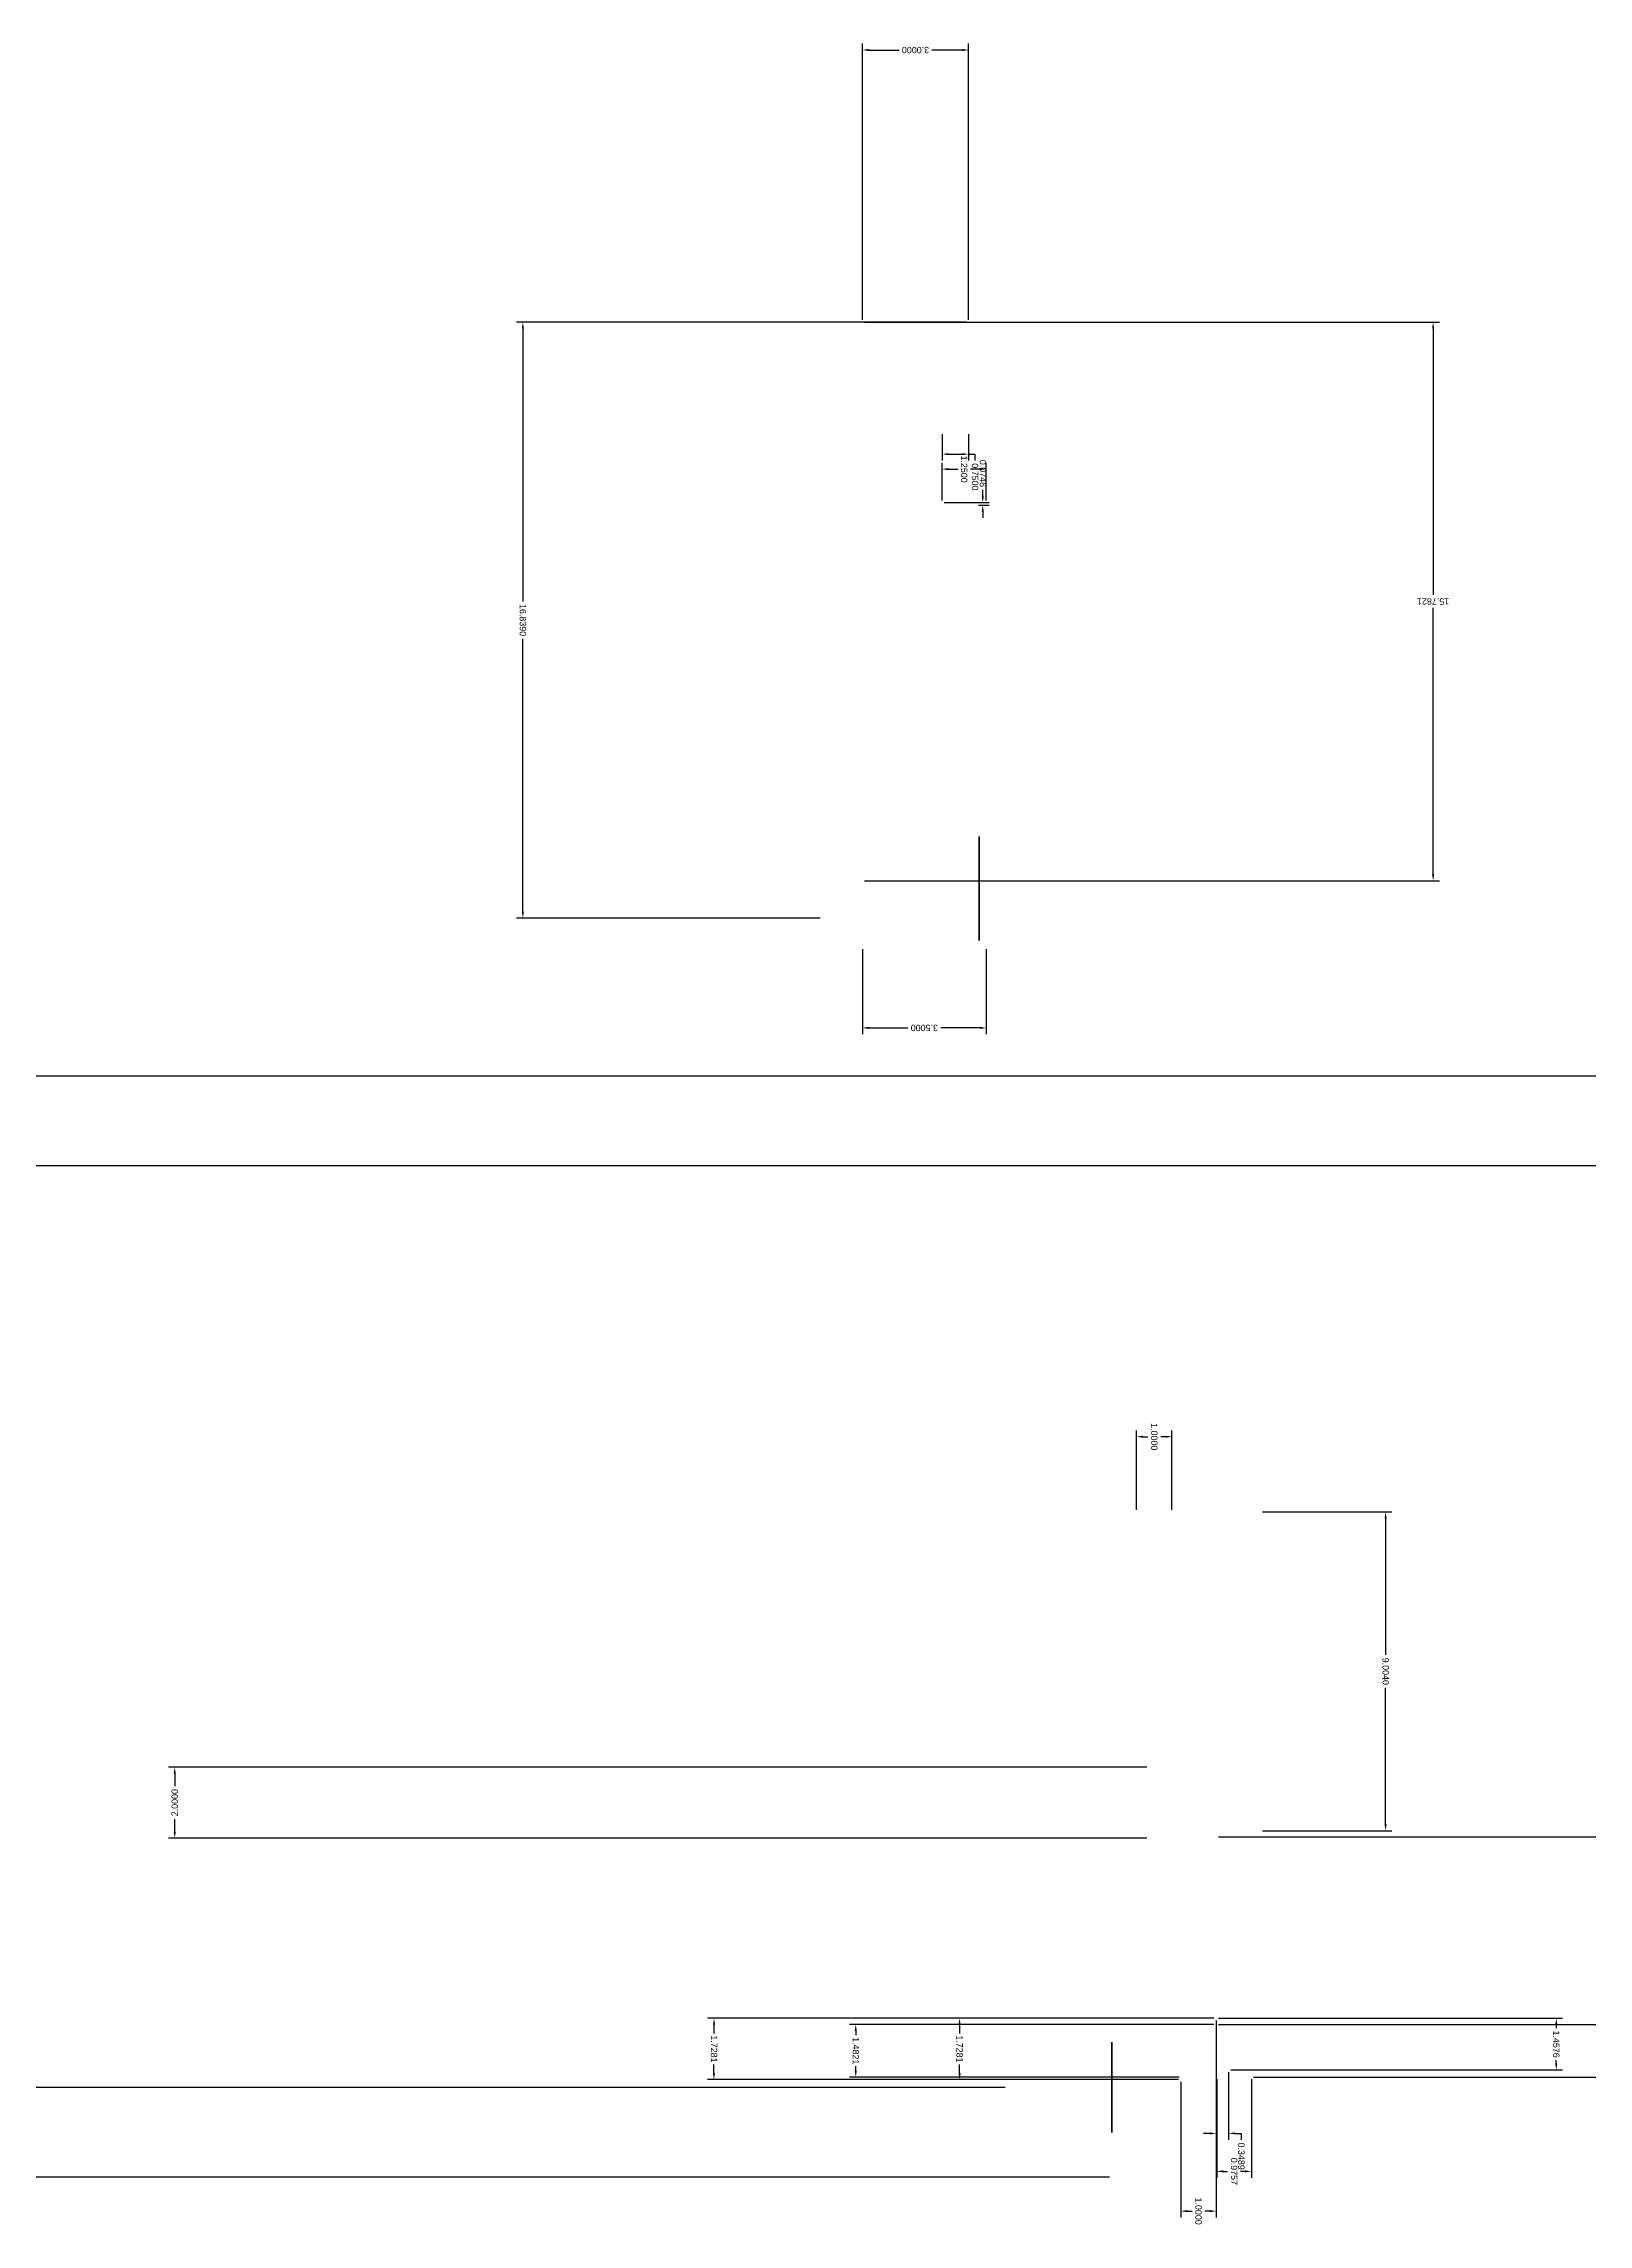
# Model space of a CAD drawing. Header units: millimetres. Extents: x -1019 to 12, y -26 to 109.
# Drawn here: x -285.3 to -241.7, y 12.3 to 73.9 of the extents above; entities that cross this region are included whole.
import ezdxf

# ---------------------------------------------------------------- set-up
doc = ezdxf.new("R2010")
doc.units = ezdxf.units.MM
doc.header["$MEASUREMENT"] = 0
doc.styles.get("Standard").update_dxf_attribs({"font": 'Arial.ttf'})
doc.dimstyles.get("Standard").update_dxf_attribs({"dimtxt": 0.18, "dimasz": 0.18, "dimexe": 0.18, "dimexo": 0.0625, "dimgap": 0.09, "dimtad": 0, "dimtih": 1, "dimtoh": 1, "dimdec": 4, "dimzin": 0, "dimdsep": 46, "dimtxsty": 'Standard', "dimcen": 0.09, "dimadec": 0, "dimazin": 0, "dimtfac": 1, "dimtdec": 4, "dimtofl": 0, "dimtmove": 0, "dimatfit": 3, "dimfxl": 1, "dimtolj": 1, "dimtzin": 0, "dimarcsym": 0})

# ---------------------------------------------------------------- blocks, each defined once
blk = doc.blocks.new('*D17')
at = {"color": 0, "lineweight": -2, "transparency": 16777216}
for p, q in [((-259.943, 62.829), (-259.943, 62.08)), ((-259.763, 62.26), (-259.373, 62.26)), ((-259.193, 62.829), (-259.193, 62.08)), ((-259.193, 62.26), (-259.013, 62.26)), ((-259.013, 62.26), (-259.013, 62.08))]:
    blk.add_line(p, q, dxfattribs=at)
at = {"color": 0, "transparency": 16777216}
for points in [[(-259.763, 62.29), (-259.763, 62.23), (-259.943, 62.26)], [(-259.373, 62.29), (-259.373, 62.23), (-259.193, 62.26)]]:
    blk.add_solid(points, dxfattribs=at)
at = {"layer": 'Defpoints', "color": 0, "transparency": 16777216}
for p in [(-259.943, 62.891, 1), (-259.193, 62.891, 1), (-259.193, 62.26)]:
    blk.add_point(p, dxfattribs=at)
at = {"color": 0, "transparency": 16777216, "insert": (-259.013, 61.617), "char_height": 0.18, "attachment_point": 5, "rotation": 270}
blk.add_mtext('\\A1;0.7500', dxfattribs=at)
blk = doc.blocks.new('*D18')
at = {"color": 0, "lineweight": -2, "transparency": 16777216}
for p, q in [((-258.793, 61.071), (-258.793, 61.251)), ((-259.881, 60.891), (-258.613, 60.891)), ((-258.915, 60.817), (-258.613, 60.817)), ((-258.793, 60.637), (-258.793, 60.457))]:
    blk.add_line(p, q, dxfattribs=at)
at = {"color": 0, "transparency": 16777216}
for points in [[(-258.763, 61.071), (-258.823, 61.071), (-258.793, 60.891)], [(-258.763, 60.637), (-258.823, 60.637), (-258.793, 60.817)]]:
    blk.add_solid(points, dxfattribs=at)
at = {"layer": 'Defpoints', "color": 0, "transparency": 16777216}
for p in [(-259.943, 60.891, 1), (-258.977, 60.817), (-258.793, 60.891)]:
    blk.add_point(p, dxfattribs=at)
at = {"color": 0, "transparency": 16777216, "insert": (-258.793, 61.715), "char_height": 0.18, "attachment_point": 5, "rotation": 270}
blk.add_mtext('\\A1;0.0746', dxfattribs=at)
blk = doc.blocks.new('*D19')
at = {"color": 0, "lineweight": -2, "transparency": 16777216}
for p, q in [((-259.943, 60.954), (-259.943, 62.017)), ((-259.763, 61.837), (-259.5, 61.837)), ((-258.873, 61.837), (-259.137, 61.837)), ((-258.693, 60.954), (-258.693, 62.017))]:
    blk.add_line(p, q, dxfattribs=at)
at = {"color": 0, "transparency": 16777216}
for points in [[(-259.763, 61.867), (-259.763, 61.807), (-259.943, 61.837)], [(-258.873, 61.867), (-258.873, 61.807), (-258.693, 61.837)]]:
    blk.add_solid(points, dxfattribs=at)
at = {"layer": 'Defpoints', "color": 0, "transparency": 16777216}
for p in [(-258.693, 61.837), (-259.943, 60.891, 1), (-258.693, 60.891, 1)]:
    blk.add_point(p, dxfattribs=at)
at = {"color": 0, "transparency": 16777216, "insert": (-259.318, 61.837), "char_height": 0.18, "attachment_point": 5, "rotation": 270}
blk.add_mtext('\\A1;1.2500', dxfattribs=at)
blk = doc.blocks.new('*D21')
at = {"color": 0, "lineweight": -2, "transparency": 16777216}
for p, q in [((-262.193, 48.276), (-262.193, 45.872)), ((-258.693, 48.276), (-258.693, 45.872)), ((-262.013, 46.052), (-260.907, 46.052)), ((-258.873, 46.052), (-259.98, 46.052))]:
    blk.add_line(p, q, dxfattribs=at)
at = {"color": 0, "transparency": 16777216}
for points in [[(-262.013, 46.022), (-262.013, 46.082), (-262.193, 46.052)], [(-258.873, 46.022), (-258.873, 46.082), (-258.693, 46.052)]]:
    blk.add_solid(points, dxfattribs=at)
at = {"layer": 'Defpoints', "color": 0, "transparency": 16777216}
for p in [(-262.193, 48.339), (-258.693, 48.339), (-262.193, 46.052)]:
    blk.add_point(p, dxfattribs=at)
at = {"color": 0, "transparency": 16777216, "insert": (-260.443, 46.052), "char_height": 0.18, "attachment_point": 5, "rotation": 180}
blk.add_mtext('\\A1;3.5000', dxfattribs=at)
blk = doc.blocks.new('*D22')
at = {"color": 0, "lineweight": -2, "transparency": 16777216}
for p, q in [((-262.193, 66.054), (-262.193, 73.857)), ((-262.013, 73.677), (-261.157, 73.677)), ((-259.373, 73.677), (-260.23, 73.677)), ((-259.193, 66.054), (-259.193, 73.857))]:
    blk.add_line(p, q, dxfattribs=at)
at = {"color": 0, "transparency": 16777216}
for points in [[(-262.013, 73.647), (-262.013, 73.707), (-262.193, 73.677)], [(-259.373, 73.647), (-259.373, 73.707), (-259.193, 73.677)]]:
    blk.add_solid(points, dxfattribs=at)
at = {"layer": 'Defpoints', "color": 0, "transparency": 16777216}
for p in [(-262.193, 73.677), (-262.193, 65.991), (-259.193, 65.991)]:
    blk.add_point(p, dxfattribs=at)
at = {"color": 0, "transparency": 16777216, "insert": (-260.693, 73.677), "char_height": 0.18, "attachment_point": 5, "rotation": 180}
blk.add_mtext('\\A1;3.0000', dxfattribs=at)
blk = doc.blocks.new('*D23')
at = {"color": 0, "lineweight": -2, "transparency": 16777216}
for p, q in [((-252.138, 23.196), (-230.087, 23.196)), ((-230.267, 23.016), (-230.267, 20.252)), ((-230.267, 16.594), (-230.267, 19.358)), ((-251.144, 16.414), (-230.087, 16.414))]:
    blk.add_line(p, q, dxfattribs=at)
at = {"color": 0, "transparency": 16777216}
for points in [[(-230.297, 23.016), (-230.237, 23.016), (-230.267, 23.196)], [(-230.297, 16.594), (-230.237, 16.594), (-230.267, 16.414)]]:
    blk.add_solid(points, dxfattribs=at)
at = {"layer": 'Defpoints', "color": 0, "transparency": 16777216}
for p in [(-252.2, 23.196, -2.161), (-230.267, 23.196), (-251.207, 16.414, 14.374)]:
    blk.add_point(p, dxfattribs=at)
at = {"color": 0, "transparency": 16777216, "insert": (-230.267, 19.805), "char_height": 0.18, "attachment_point": 5, "rotation": 90}
blk.add_mtext('\\A1;6.7821', dxfattribs=at)
blk = doc.blocks.new('*D24')
at = {"color": 0, "lineweight": -2, "transparency": 16777216}
for p, q in [((-254.163, 25.164), (-281.794, 25.164)), ((-281.614, 24.984), (-281.614, 24.629)), ((-281.614, 23.344), (-281.614, 23.699)), ((-254.163, 23.164), (-281.794, 23.164))]:
    blk.add_line(p, q, dxfattribs=at)
at = {"color": 0, "transparency": 16777216}
for points in [[(-281.644, 24.984), (-281.584, 24.984), (-281.614, 25.164)], [(-281.644, 23.344), (-281.584, 23.344), (-281.614, 23.164)]]:
    blk.add_solid(points, dxfattribs=at)
at = {"layer": 'Defpoints', "color": 0, "transparency": 16777216}
for p in [(-281.614, 25.164), (-254.1, 25.164, 7.874), (-254.1, 23.164, 7.874)]:
    blk.add_point(p, dxfattribs=at)
at = {"color": 0, "transparency": 16777216, "insert": (-281.614, 24.164), "char_height": 0.18, "attachment_point": 5, "rotation": 90}
blk.add_mtext('\\A1;2.0000', dxfattribs=at)
blk = doc.blocks.new('*D25')
at = {"color": 0, "lineweight": -2, "transparency": 16777216}
for p, q in [((-252.138, 23.196), (-234.145, 23.196)), ((-234.325, 23.016), (-234.325, 20.992)), ((-234.325, 18.076), (-234.325, 20.1)), ((-252.138, 17.896), (-234.145, 17.896))]:
    blk.add_line(p, q, dxfattribs=at)
at = {"color": 0, "transparency": 16777216}
for points in [[(-234.355, 23.016), (-234.295, 23.016), (-234.325, 23.196)], [(-234.355, 18.076), (-234.295, 18.076), (-234.325, 17.896)]]:
    blk.add_solid(points, dxfattribs=at)
at = {"layer": 'Defpoints', "color": 0, "transparency": 16777216}
for p in [(-252.2, 23.196, -2.161), (-234.325, 23.196), (-252.2, 17.896, 14.374)]:
    blk.add_point(p, dxfattribs=at)
at = {"color": 0, "transparency": 16777216, "insert": (-234.325, 20.546), "char_height": 0.18, "attachment_point": 5, "rotation": 90}
blk.add_mtext('\\A1;5.3001', dxfattribs=at)
blk = doc.blocks.new('*D26')
at = {"color": 0, "lineweight": -2, "transparency": 16777216}
for p, q in [((-259.256, 65.991), (-271.962, 65.991)), ((-271.782, 65.811), (-271.782, 58.096)), ((-271.782, 49.332), (-271.782, 57.047)), ((-263.382, 49.152), (-271.962, 49.152))]:
    blk.add_line(p, q, dxfattribs=at)
at = {"color": 0, "transparency": 16777216}
for points in [[(-271.752, 65.811), (-271.812, 65.811), (-271.782, 65.991)], [(-271.752, 49.332), (-271.812, 49.332), (-271.782, 49.152)]]:
    blk.add_solid(points, dxfattribs=at)
at = {"layer": 'Defpoints', "color": 0, "transparency": 16777216}
for p in [(-271.782, 65.991), (-259.193, 65.991), (-263.319, 49.152, 16.423)]:
    blk.add_point(p, dxfattribs=at)
at = {"color": 0, "transparency": 16777216, "insert": (-271.782, 57.572), "char_height": 0.18, "attachment_point": 5, "rotation": 270}
blk.add_mtext('\\A1;16.8390', dxfattribs=at)
blk = doc.blocks.new('*D34')
at = {"color": 0, "lineweight": -2, "transparency": 16777216}
for p, q in [((-262.131, 65.991), (-245.893, 65.991)), ((-246.073, 65.811), (-246.073, 58.282)), ((-246.073, 50.389), (-246.073, 57.918)), ((-262.131, 50.209), (-245.893, 50.209))]:
    blk.add_line(p, q, dxfattribs=at)
at = {"color": 0, "transparency": 16777216}
for points in [[(-246.043, 65.811), (-246.103, 65.811), (-246.073, 65.991)], [(-246.043, 50.389), (-246.103, 50.389), (-246.073, 50.209)]]:
    blk.add_solid(points, dxfattribs=at)
at = {"layer": 'Defpoints', "color": 0, "transparency": 16777216}
for p in [(-262.193, 65.991, -11.512), (-246.073, 65.991), (-262.193, 50.209)]:
    blk.add_point(p, dxfattribs=at)
at = {"color": 0, "transparency": 16777216, "insert": (-246.073, 58.1), "char_height": 0.18, "attachment_point": 5, "rotation": 180}
blk.add_mtext('\\A1;15.7821', dxfattribs=at)
blk = doc.blocks.new('*D44')
at = {"color": 0, "lineweight": -2, "transparency": 16777216}
for p, q in [((-252.183, 16.352), (-252.183, 13.568)), ((-251.207, 16.352), (-251.207, 13.568)), ((-252.003, 13.748), (-251.877, 13.748)), ((-251.387, 13.748), (-251.513, 13.748))]:
    blk.add_line(p, q, dxfattribs=at)
at = {"color": 0, "transparency": 16777216}
for points in [[(-252.003, 13.778), (-252.003, 13.718), (-252.183, 13.748)], [(-251.387, 13.778), (-251.387, 13.718), (-251.207, 13.748)]]:
    blk.add_solid(points, dxfattribs=at)
at = {"layer": 'Defpoints', "color": 0, "transparency": 16777216}
for p in [(-252.183, 16.414, -2.015), (-251.207, 16.414, -2.015), (-252.183, 13.748)]:
    blk.add_point(p, dxfattribs=at)
at = {"color": 0, "transparency": 16777216, "insert": (-251.695, 13.748), "char_height": 0.18, "attachment_point": 5, "rotation": 270}
blk.add_mtext('\\A1;0.9757', dxfattribs=at)
blk = doc.blocks.new('*D50')
at = {"color": 0, "lineweight": -2, "transparency": 16777216}
for p, q in [((-252.263, 17.896), (-262.56, 17.896)), ((-262.38, 17.716), (-262.38, 17.593)), ((-262.38, 16.594), (-262.38, 16.717)), ((-253.248, 16.414), (-262.56, 16.414))]:
    blk.add_line(p, q, dxfattribs=at)
at = {"color": 0, "transparency": 16777216}
for points in [[(-262.35, 17.716), (-262.41, 17.716), (-262.38, 17.896)], [(-262.35, 16.594), (-262.41, 16.594), (-262.38, 16.414)]]:
    blk.add_solid(points, dxfattribs=at)
at = {"layer": 'Defpoints', "color": 0, "transparency": 16777216}
for p in [(-252.2, 17.896, -2.015), (-262.38, 16.414), (-253.186, 16.414, -2.015)]:
    blk.add_point(p, dxfattribs=at)
at = {"color": 0, "transparency": 16777216, "insert": (-262.38, 17.155), "char_height": 0.18, "attachment_point": 5, "rotation": 270}
blk.add_mtext('\\A1;1.4821', dxfattribs=at)
blk = doc.blocks.new('*D53')
at = {"color": 0, "lineweight": -2, "transparency": 16777216}
for p, q in [((-228.391, 44.689), (-989.224, 44.689)), ((-989.044, 44.509), (-989.044, 43.886)), ((-989.044, 42.335), (-989.044, 42.958)), ((-225.44, 42.155), (-989.224, 42.155))]:
    blk.add_line(p, q, dxfattribs=at)
at = {"color": 0, "transparency": 16777216}
for points in [[(-989.014, 44.509), (-989.074, 44.509), (-989.044, 44.689)], [(-989.014, 42.335), (-989.074, 42.335), (-989.044, 42.155)]]:
    blk.add_solid(points, dxfattribs=at)
at = {"layer": 'Defpoints', "color": 0, "transparency": 16777216}
for p in [(-228.328, 44.689, -4.5), (-989.044, 42.155), (-225.377, 42.155, -8)]:
    blk.add_point(p, dxfattribs=at)
at = {"color": 0, "transparency": 16777216, "insert": (-989.044, 43.422), "char_height": 0.18, "attachment_point": 5, "rotation": 270}
blk.add_mtext('\\A1;2.5332', dxfattribs=at)
blk = doc.blocks.new('*D64')
at = {"color": 0, "lineweight": -2, "transparency": 16777216}
for p, q in [((-250.888, 32.376), (-247.235, 32.376)), ((-247.415, 32.196), (-247.415, 28.337)), ((-247.415, 23.552), (-247.415, 27.41)), ((-250.888, 23.372), (-247.235, 23.372))]:
    blk.add_line(p, q, dxfattribs=at)
at = {"color": 0, "transparency": 16777216}
for points in [[(-247.385, 32.196), (-247.445, 32.196), (-247.415, 32.376)], [(-247.385, 23.552), (-247.445, 23.552), (-247.415, 23.372)]]:
    blk.add_solid(points, dxfattribs=at)
at = {"layer": 'Defpoints', "color": 0, "transparency": 16777216}
for p in [(-250.95, 32.376, -25), (-247.415, 32.376), (-250.95, 23.372, -29.751)]:
    blk.add_point(p, dxfattribs=at)
at = {"color": 0, "transparency": 16777216, "insert": (-247.415, 27.874), "char_height": 0.18, "attachment_point": 5, "rotation": 270}
blk.add_mtext('\\A1;9.0040', dxfattribs=at)
blk = doc.blocks.new('*D65')
at = {"color": 0, "lineweight": -2, "transparency": 16777216}
for p, q in [((-252.2, 18.009), (-252.2, 14.641)), ((-251.851, 16.552), (-251.851, 14.641)), ((-252.38, 14.821), (-252.56, 14.821)), ((-251.671, 14.821), (-251.491, 14.821)), ((-251.491, 14.821), (-251.491, 14.641))]:
    blk.add_line(p, q, dxfattribs=at)
at = {"color": 0, "transparency": 16777216}
for points in [[(-252.38, 14.851), (-252.38, 14.791), (-252.2, 14.821)], [(-251.671, 14.851), (-251.671, 14.791), (-251.851, 14.821)]]:
    blk.add_solid(points, dxfattribs=at)
at = {"layer": 'Defpoints', "color": 0, "transparency": 16777216}
for p in [(-252.2, 18.072, -14.001), (-251.851, 16.614, 13.512), (-251.851, 14.821)]:
    blk.add_point(p, dxfattribs=at)
at = {"color": 0, "transparency": 16777216, "insert": (-251.491, 14.177), "char_height": 0.18, "attachment_point": 5, "rotation": 270}
blk.add_mtext('\\A1;0.3489', dxfattribs=at)
blk = doc.blocks.new('*D67')
at = {"color": 0, "lineweight": -2, "transparency": 16777216}
for p, q in [((-252.263, 18.072), (-259.627, 18.072)), ((-259.447, 17.892), (-259.447, 17.645)), ((-259.447, 16.523), (-259.447, 16.77)), ((-253.263, 16.343), (-259.627, 16.343))]:
    blk.add_line(p, q, dxfattribs=at)
at = {"color": 0, "transparency": 16777216}
for points in [[(-259.417, 17.892), (-259.477, 17.892), (-259.447, 18.072)], [(-259.417, 16.523), (-259.477, 16.523), (-259.447, 16.343)]]:
    blk.add_solid(points, dxfattribs=at)
at = {"layer": 'Defpoints', "color": 0, "transparency": 16777216}
for p in [(-259.447, 18.072), (-252.2, 18.072, -14.001), (-253.2, 16.343, 9.512)]:
    blk.add_point(p, dxfattribs=at)
at = {"color": 0, "transparency": 16777216, "insert": (-259.447, 17.208), "char_height": 0.18, "attachment_point": 5, "rotation": 270}
blk.add_mtext('\\A1;1.7281', dxfattribs=at)
blk = doc.blocks.new('*D68')
at = {"color": 0, "lineweight": -2, "transparency": 16777216}
for p, q in [((-254.45, 32.438), (-254.45, 34.682)), ((-254.27, 34.502), (-254.132, 34.502)), ((-253.63, 34.502), (-253.768, 34.502)), ((-253.45, 32.438), (-253.45, 34.682))]:
    blk.add_line(p, q, dxfattribs=at)
at = {"color": 0, "transparency": 16777216}
for points in [[(-254.27, 34.532), (-254.27, 34.472), (-254.45, 34.502)], [(-253.63, 34.532), (-253.63, 34.472), (-253.45, 34.502)]]:
    blk.add_solid(points, dxfattribs=at)
at = {"layer": 'Defpoints', "color": 0, "transparency": 16777216}
for p in [(-254.45, 34.502), (-254.45, 32.376, -8), (-253.45, 32.376, -25)]:
    blk.add_point(p, dxfattribs=at)
at = {"color": 0, "transparency": 16777216, "insert": (-253.95, 34.502), "char_height": 0.18, "attachment_point": 5, "rotation": 270}
blk.add_mtext('\\A1;1.0000', dxfattribs=at)
blk = doc.blocks.new('*D69')
at = {"color": 0, "lineweight": -2, "transparency": 16777216}
for p, q in [((-252.2, 18.009), (-252.2, 12.445)), ((-253.2, 16.281), (-253.2, 12.445)), ((-253.02, 12.625), (-252.882, 12.625)), ((-252.38, 12.625), (-252.518, 12.625))]:
    blk.add_line(p, q, dxfattribs=at)
at = {"color": 0, "transparency": 16777216}
for points in [[(-253.02, 12.655), (-253.02, 12.595), (-253.2, 12.625)], [(-252.38, 12.655), (-252.38, 12.595), (-252.2, 12.625)]]:
    blk.add_solid(points, dxfattribs=at)
at = {"layer": 'Defpoints', "color": 0, "transparency": 16777216}
for p in [(-252.2, 18.072, -14.001), (-253.2, 16.343, 14.512), (-253.2, 12.625)]:
    blk.add_point(p, dxfattribs=at)
at = {"color": 0, "transparency": 16777216, "insert": (-252.7, 12.625), "char_height": 0.18, "attachment_point": 5, "rotation": 270}
blk.add_mtext('\\A1;1.0000', dxfattribs=at)
blk = doc.blocks.new('*D70')
at = {"color": 0, "lineweight": -2, "transparency": 16777216}
for p, q in [((-252.138, 18.072), (-242.416, 18.072)), ((-242.596, 17.892), (-242.596, 17.798)), ((-242.596, 16.794), (-242.596, 16.888)), ((-251.789, 16.614), (-242.416, 16.614))]:
    blk.add_line(p, q, dxfattribs=at)
at = {"color": 0, "transparency": 16777216}
for points in [[(-242.566, 17.892), (-242.626, 17.892), (-242.596, 18.072)], [(-242.566, 16.794), (-242.626, 16.794), (-242.596, 16.614)]]:
    blk.add_solid(points, dxfattribs=at)
at = {"layer": 'Defpoints', "color": 0, "transparency": 16777216}
for p in [(-252.2, 18.072, -9.022), (-251.851, 16.614, 8.512), (-242.596, 16.614)]:
    blk.add_point(p, dxfattribs=at)
at = {"color": 0, "transparency": 16777216, "insert": (-242.596, 17.343), "char_height": 0.18, "attachment_point": 5, "rotation": 270}
blk.add_mtext('\\A1;1.4576', dxfattribs=at)
blk = doc.blocks.new('*D74')
at = {"color": 0, "lineweight": -2, "transparency": 16777216}
for p, q in [((-252.263, 18.072), (-266.564, 18.072)), ((-266.384, 17.892), (-266.384, 17.645)), ((-266.384, 16.523), (-266.384, 16.77)), ((-253.263, 16.343), (-266.564, 16.343))]:
    blk.add_line(p, q, dxfattribs=at)
at = {"color": 0, "transparency": 16777216}
for points in [[(-266.354, 17.892), (-266.414, 17.892), (-266.384, 18.072)], [(-266.354, 16.523), (-266.414, 16.523), (-266.384, 16.343)]]:
    blk.add_solid(points, dxfattribs=at)
at = {"layer": 'Defpoints', "color": 0, "transparency": 16777216}
for p in [(-266.384, 18.072), (-252.2, 18.072, -9.022), (-253.2, 16.343, 14.512)]:
    blk.add_point(p, dxfattribs=at)
at = {"color": 0, "transparency": 16777216, "insert": (-266.384, 17.208), "char_height": 0.18, "attachment_point": 5, "rotation": 270}
blk.add_mtext('\\A1;1.7281', dxfattribs=at)
blk = doc.blocks.new('*D61')
at = {"color": 0, "lineweight": -2, "transparency": 16777216}
for p, q in [((-258.164, 16.122), (-1018.997, 16.122)), ((-1018.817, 15.942), (-1018.817, 15.32)), ((-1018.817, 13.769), (-1018.817, 14.392)), ((-255.213, 13.589), (-1018.997, 13.589))]:
    blk.add_line(p, q, dxfattribs=at)
at = {"color": 0, "transparency": 16777216}
for points in [[(-1018.787, 15.942), (-1018.847, 15.942), (-1018.817, 16.122)], [(-1018.787, 13.769), (-1018.847, 13.769), (-1018.817, 13.589)]]:
    blk.add_solid(points, dxfattribs=at)
at = {"layer": 'Defpoints', "color": 0, "transparency": 16777216}
for p in [(-258.101, 16.122, -4.5), (-1018.817, 13.589), (-255.15, 13.589, -8)]:
    blk.add_point(p, dxfattribs=at)
at = {"color": 0, "transparency": 16777216, "insert": (-1018.817, 14.856), "char_height": 0.18, "attachment_point": 5, "rotation": 270}
blk.add_mtext('\\A1;2.5332', dxfattribs=at)

msp = doc.modelspace()

# ---------------------------------------------------------------- linework, layer by layer
at = {"extrusion": (-1, 8.73099e-11, -7.49129e-12), "elevation": 258.89348}
msp.add_lwpolyline([(-50.72409, 5.275), (-51.46021, 4), (-50.72409, 2.725), (-49.25184, 2.725), (-48.51572, 4), (-49.25184, 5.275)], close=True, dxfattribs=at)
at = {"extrusion": (-1, 2.91038e-11, 3.23117e-27), "elevation": 255.15018}
msp.add_lwpolyline([(-14.84745, -1.76589), (-16.12245, -1.02977), (-17.39745, -1.76589), (-17.39745, -3.23813), (-16.12245, -3.97426), (-14.84745, -3.23813)], close=True, dxfattribs=at)

# ---------------------------------------------------------------- dimensions: what is measured, and where the dimension line sits
for base, p1, p2, angle, picture, middle in [((-262.19348, 73.67746, 6.5), (-259.19348, 65.99112, 6.5), (-262.19348, 65.99112, 6.5), 180, '*D22', (-260.69348, 73.67746, 6.5)), ((-271.78153, 65.99112, 6.5), (-263.31917, 49.15211, 22.92294), (-259.19348, 65.99112, 6.5), 270, '*D26', (-271.78153, 57.57161, 6.5)), ((-246.07284, 65.99112, 18.01167), (-262.19348, 50.209, 18.01167), (-262.19348, 65.99112, 6.5), 270, '*D34', (-246.07284, 58.10006, 18.01167)), ((-258.79348, 60.89112, 5.5), (-258.97736, 60.81655, 5.5), (-259.94348, 60.89112, 6.5), 270, '*D18', (-258.79348, 61.71468, 5.5)), ((-989.04388, 42.15532, 21.01167), (-228.32823, 44.68854, 16.51167), (-225.37713, 42.15532, 13.01167), 270, '*D53', (-989.04388, 43.42193, 21.01167)), ((-254.45018, 34.50157, 1.99799), (-253.45018, 32.3756, -23.00201), (-254.45018, 32.3756, -6.00201), 360, '*D68', (-253.95018, 34.50157, 1.99799)), ((-247.41526, 32.3756, 1.99799), (-250.95018, 23.3716, -27.75257), (-250.95018, 32.3756, -23.00201), 270, '*D64', (-247.41526, 27.8736, 1.99799)), ((-281.61358, 25.1641, -1.37743), (-254.10018, 23.1641, 6.49672), (-254.10018, 25.1641, 6.49672), 90, '*D24', (-281.61358, 24.1641, -1.37743)), ((-230.26718, 23.19622, -1.37743), (-251.20698, 16.4141, 12.99672), (-252.20018, 23.19622, -3.53802), 90, '*D23', (-230.26718, 19.80516, -1.37743)), ((-234.32453, 23.19622, -1.37743), (-252.20018, 17.89615, 12.99672), (-252.20018, 23.19622, -3.53802), 90, '*D25', (-234.32453, 20.54619, -1.37743)), ((-266.38413, 18.0716, 1.99799), (-253.20016, 16.34348, 16.50965), (-252.20018, 18.0716, -7.02398), 270, '*D74', (-266.38413, 17.20754, 1.99799)), ((-262.380332, 16.414104, 21.011665), (-252.200177, 17.896155, 18.996719), (-253.185902, 16.414104, 18.996719), 270, '*D50', (-262.380332, 17.15513, 21.011665)), ((-259.44708, 18.0716, 1.99799), (-253.20016, 16.34348, 11.50965), (-252.20018, 18.0716, -12.00328), 270, '*D67', (-259.44708, 17.20754, 1.99799)), ((-253.20016, 12.62548, 1.99799), (-252.20018, 18.0716, -12.00328), (-253.20016, 16.34348, 16.50965), 360, '*D69', (-252.70017, 12.62548, 1.99799)), ((-251.8513, 14.8208, 1.99799), (-252.20018, 18.0716, -12.00328), (-251.8513, 16.61403, 15.50965), 360, '*D65', (-251.4913, 14.17699, 1.99799)), ((-242.59555, 16.61403, 1.99799), (-252.20018, 18.0716, -7.02398), (-251.8513, 16.61403, 10.50965), 270, '*D70', (-242.59555, 17.34282, 1.99799)), ((-1018.81693, 13.58923, 1.99799), (-258.10128, 16.12245, -2.50201), (-255.15018, 13.58923, -6.00201), 270, '*D61', (-1018.81693, 14.85584, 1.99799)), ((-252.18265, 13.7482, 21.01167), (-251.20698, 16.4141, 18.99672), (-252.18265, 16.4141, 18.99672), 360, '*D44', (-251.69481, 13.7482, 21.01167))]:
    dim = msp.add_linear_dim(base=base, p1=p1, p2=p2, angle=angle, dimstyle='Standard')
    dim.commit()
    dim.dimension.update_dxf_attribs({"geometry": picture, "text_midpoint": middle})
for p1, p2, distance, picture, middle in [((-259.94348, 62.89112, 6.5), (-259.19348, 62.89112, 6.5), -0.63065, '*D17', (-259.01348, 61.61715, 5.5)), ((-258.69348, 48.33861, 6.5), (-262.19348, 48.33861, 6.5), 2.28626, '*D21', (-260.44348, 46.05236, 6.5))]:
    dim = msp.add_aligned_dim(p1=p1, p2=p2, distance=distance, dimstyle='Standard')
    dim.commit()
    dim.dimension.update_dxf_attribs({"geometry": picture, "text_midpoint": middle})
dim = msp.add_linear_dim(base=(-258.69348, 61.83661, 5.5), p1=(-259.94348, 60.89112, 6.5), p2=(-258.69348, 60.89112, 6.5), dimstyle='Standard')
dim.commit()
dim.dimension.update_dxf_attribs({"geometry": '*D19', "text_midpoint": (-259.31848, 61.83661, 5.5)})

doc.saveas('drawing.dxf')
